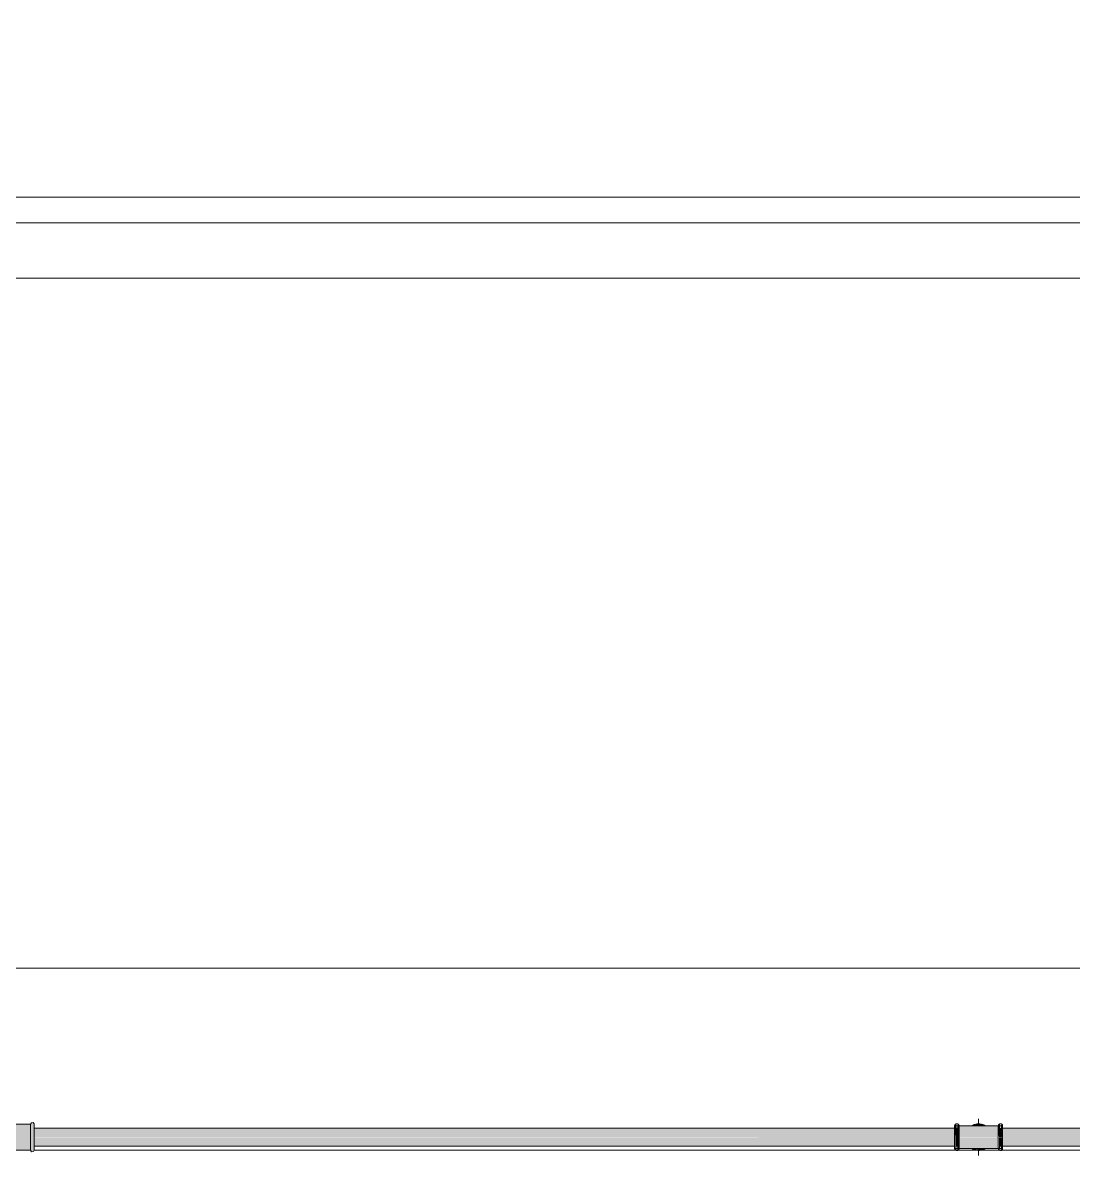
# Model space of a CAD drawing. Header units: metres. Extents: x 5 to 242, y -3 to 162.
# Drawn here: x 39.462 to 40.906, y 108.257 to 109.814 of the extents above; entities that cross this region are included whole.
import ezdxf

# ---------------------------------------------------------------- set-up
doc = ezdxf.new("R2010")
doc.units = ezdxf.units.M
doc.layers.add('1053_ARQ_BASE_MATADOURO_2_dwg', color=7, linetype='Continuous', lineweight=5, true_color=0x767676)
for name, color, linetype, lineweight in [('A-PISO', 7, 'Continuous', 5), ('P-PIPE', 7, 'Continuous', 5), ('P-PIPE-CNTR', 7, 'Continuous', 5)]:
    doc.layers.add(name, color=color, linetype=linetype, lineweight=lineweight)

# ---------------------------------------------------------------- blocks, each defined once
blk = doc.blocks.new('AÇO_Tampão Com Rebordo - AÇO_Tampão Com Rebordo-V24-CURRAL BOVINO')
at = {"layer": 'P-PIPE', "true_color": 0x7f7f7f}
blk.add_hatch(color=8, dxfattribs=at).paths.add_polyline_path([(0, 0.0177), (0.0218, 0.0177), (0.0218, -0.0177), (0, -0.0177), (0, 0.0167)])
h = blk.add_hatch(color=8, dxfattribs=at)
h.paths.add_polyline_path([(0.0243, 0.0198), (0.0268, 0.0177), (0.0268, -0.0177), (0.0243, -0.0198), (0.0218, -0.0177), (0.0218, 0.0177), (0.0232, 0.0189)])
h.paths.add_polyline_path([(0.0268, -0.0151), (0.0248, -0.0177), (0.0266, -0.0153)])
at = {"layer": 'P-PIPE'}
for p, q in [((0, 0.0177), (0.0218, 0.0177)), ((0, -0.0177), (0, 0.0177)), ((0.0218, 0.0177), (0.0218, -0.0177)), ((0.0218, -0.0177), (0, -0.0177))]:
    blk.add_line(p, q, dxfattribs=at)
at = {"layer": 'P-PIPE', "flags": 128}
for points in [[(0.0268, 0.0177), (0.0257, 0.0198), (0.0233, 0.02), (0.0218, 0.0181), (0.0218, 0.0177)], [(0.0218, -0.0177), (0.0218, -0.0137), (0.0218, -0.0036), (0.0218, 0.0082), (0.0218, 0.0162), (0.0218, 0.0177)], [(0.0268, 0.0177), (0.0268, 0.0137), (0.0268, 0.0036), (0.0268, -0.0082), (0.0268, -0.0162), (0.0268, -0.0177)], [(0.0218, -0.0177), (0.0229, -0.0198), (0.0253, -0.02), (0.0268, -0.0181), (0.0268, -0.0177)]]:
    blk.add_lwpolyline(points, dxfattribs=at)
blk = doc.blocks.new('AÇO_Tampão Com Rebordo - AÇO_Tampão Com Rebordo-V23-CURRAL BOVINO')
at = {"layer": 'P-PIPE', "flags": 128}
for points in [[(0.0268, 0.0177), (0.0257, 0.0198), (0.0233, 0.02), (0.0218, 0.0181), (0.0218, 0.0177)], [(0.0218, -0.0177), (0.0229, -0.0198), (0.0253, -0.02), (0.0268, -0.0181), (0.0268, -0.0177)]]:
    blk.add_lwpolyline(points, dxfattribs=at)
blk = doc.blocks.new('1053_ARQ_BASE_MATADOURO_2_dwg-3637054-CURRAL BOVINO')
at = {"layer": 'A-PISO', "color": 253, "true_color": 0xaaaaaa}
for p, q in [((137.9622, 76.3882), (143.2571, 76.3882)), ((143.2571, 76.353), (139.8363, 76.353)), ((143.2571, 76.2768), (139.8363, 76.2768)), ((140.3841, 75.0782), (141.6507, 75.0782)), ((141.652, 75.0782), (141.653, 75.0782)), ((141.6542, 75.0782), (141.6809, 75.0782)), ((141.6854, 75.0782), (141.7138, 75.0782)), ((141.7142, 75.0782), (143.2571, 75.0782))]:
    blk.add_line(p, q, dxfattribs=at)
at = {"layer": 'A-PISO', "color": 253, "true_color": 0xaaaaaa, "flags": 128}
blk.add_lwpolyline([(143.2571, 75.3282), (139.8841, 75.3282), (139.8311, 75.3282), (137.5391, 76.6282), (134.9928, 76.6282), (134.9928, 76.3782), (137.4732, 76.3782), (139.7652, 75.0782)], dxfattribs=at)

msp = doc.modelspace()

# ---------------------------------------------------------------- hatches: boundary and pattern name
at = {"layer": 'P-PIPE', "true_color": 0x7f7f7f}
h = msp.add_hatch(color=8, dxfattribs=at)
h.paths.add_polyline_path([(40.7598, 108.2819), (40.8033, 108.2823), (40.8032, 108.2863), (40.8033, 108.2933), (40.8033, 108.2976), (40.7485, 108.297), (40.7488, 108.2948), (40.749, 108.2819), (40.7577, 108.2819)])
h.paths.add_polyline_path([(40.809, 108.2819), (40.8088, 108.2976), (40.8085, 108.297), (40.8089, 108.2922), (40.809, 108.2819)])
h.paths.add_polyline_path([(40.7484, 108.2819), (40.7487, 108.2819), (40.7483, 108.2819)])
h.paths.add_polyline_path([(40.7434, 108.2819), (40.7432, 108.2863), (40.7433, 108.2944), (40.7433, 108.2819)])
h.paths.add_polyline_path([(40.8055, 108.2948), (40.8065, 108.2948), (40.8063, 108.2976), (40.8055, 108.297), (40.8055, 108.2955)])
h.paths.add_polyline_path([(40.7455, 108.2948), (40.7465, 108.2948), (40.7463, 108.2976), (40.7455, 108.297), (40.7455, 108.2954)])
for points in [[(40.7455, 108.2819), (40.7452, 108.3), (40.7438, 108.299), (40.7438, 108.2988), (40.7434, 108.2965), (40.7433, 108.294), (40.7438, 108.2819), (40.7452, 108.2819)], [(40.7455, 108.2819), (40.7465, 108.2819), (40.7465, 108.2948), (40.7455, 108.2948), (40.7455, 108.2851)], [(40.7466, 108.2976), (40.7477, 108.2988), (40.7483, 108.2988), (40.748, 108.2994), (40.7475, 108.2998), (40.7465, 108.2979), (40.7465, 108.2976)], [(40.7483, 108.2819), (40.7483, 108.2979), (40.7475, 108.2991), (40.7465, 108.2965), (40.7465, 108.2819), (40.7475, 108.2819)], [(40.7709, 108.2976), (40.776, 108.2978), (40.776, 108.2976), (40.7831, 108.2979), (40.776, 108.3001), (40.7705, 108.2984), (40.7687, 108.2976), (40.7706, 108.2976)], [(40.7813, 108.2991), (40.7796, 108.2995), (40.7813, 108.2991)], [(40.7841, 108.2976), (40.7813, 108.2991), (40.7799, 108.2989), (40.7838, 108.2976)], [(40.8038, 108.2819), (40.8055, 108.2821), (40.8055, 108.3001), (40.8038, 108.2984), (40.8034, 108.2965), (40.8033, 108.2955), (40.8038, 108.2819)], [(40.8055, 108.2819), (40.8065, 108.282), (40.8065, 108.2948), (40.8055, 108.2944), (40.8055, 108.2819)], [(40.8066, 108.2976), (40.8077, 108.2988), (40.8083, 108.2984), (40.808, 108.2994), (40.8075, 108.2998), (40.8065, 108.2979), (40.8065, 108.2976)], [(40.8072, 108.2819), (40.8083, 108.2819), (40.8083, 108.2978), (40.8075, 108.2991), (40.8065, 108.2965), (40.8065, 108.2819)], [(40.7455, 108.2637), (40.7452, 108.2819), (40.7438, 108.2819), (40.7438, 108.2647), (40.7443, 108.264), (40.7452, 108.2638)], [(40.7455, 108.269), (40.7465, 108.269), (40.7465, 108.2819), (40.7455, 108.2819), (40.7455, 108.2707)], [(40.7475, 108.264), (40.7483, 108.265), (40.7487, 108.2673), (40.7488, 108.269), (40.7483, 108.2819), (40.7465, 108.2819), (40.7468, 108.2648)], [(40.8046, 108.2646), (40.8055, 108.2673), (40.8055, 108.2819), (40.8038, 108.2816), (40.8038, 108.2659), (40.8041, 108.2654)], [(40.8065, 108.269), (40.8065, 108.2819), (40.8055, 108.2817), (40.8055, 108.269)], [(40.8075, 108.264), (40.8083, 108.265), (40.8087, 108.2673), (40.8088, 108.2698), (40.8083, 108.2819), (40.8065, 108.2817), (40.8068, 108.2648)], [(40.7465, 108.2637), (40.7473, 108.2642), (40.7465, 108.2648), (40.7465, 108.264)], [(40.777, 108.2641), (40.7763, 108.2644), (40.7764, 108.2642)]]:
    msp.add_hatch(color=8, dxfattribs=at).paths.add_polyline_path(points)
at = {"layer": 'P-PIPE', "true_color": 0xc0c0c0}
for points in [[(39.4776, 108.2819), (40.743, 108.2819), (40.743, 108.2944), (39.4776, 108.2939), (39.4776, 108.2826)], [(39.5051, 108.2694), (40.743, 108.2698), (40.7428, 108.2819), (39.4776, 108.2818), (39.4777, 108.2694)], [(40.8093, 108.2819), (42.3506, 108.2819), (42.3506, 108.2944), (40.809, 108.294), (40.809, 108.2819)], [(40.809, 108.2694), (42.3506, 108.2698), (42.3506, 108.2819), (40.809, 108.2819), (40.809, 108.2698)]]:
    msp.add_hatch(color=9, dxfattribs=at).paths.add_polyline_path(points)
at = {"layer": 'P-PIPE', "true_color": 0x7f7f7f}
h = msp.add_hatch(color=8, dxfattribs=at)
h.paths.add_polyline_path([(40.743, 108.2662), (40.7436, 108.2667), (40.7433, 108.2698), (40.743, 108.2663)])
h.paths.add_polyline_path([(40.8055, 108.2662), (40.8065, 108.2667), (40.8065, 108.269), (40.8055, 108.269), (40.8054, 108.2662)])
h.paths.add_polyline_path([(40.8087, 108.2819), (40.8083, 108.2818), (40.8087, 108.2819)])
h.paths.add_polyline_path([(40.8088, 108.2662), (40.809, 108.2667), (40.8085, 108.2667), (40.8084, 108.2662)])
h.paths.add_polyline_path([(40.7465, 108.2662), (40.7465, 108.269), (40.7455, 108.269), (40.7458, 108.2662), (40.7463, 108.2662)])
h.paths.add_polyline_path([(40.7489, 108.2662), (40.8036, 108.2667), (40.8033, 108.2685), (40.8031, 108.2819), (40.7487, 108.2814), (40.7488, 108.2769), (40.7488, 108.2705), (40.7488, 108.2662)])
h = msp.add_hatch(color=8, dxfattribs=at)
h.paths.add_polyline_path([(40.776, 108.2637), (40.776, 108.2642), (40.7751, 108.264)])
h.paths.add_polyline_path([(40.7778, 108.264), (40.7825, 108.2655), (40.7834, 108.2662), (40.776, 108.2661), (40.776, 108.2662), (40.7698, 108.2656), (40.7751, 108.2645), (40.7776, 108.264)])

# ---------------------------------------------------------------- linework, layer by layer
at = {"layer": 'P-PIPE'}
for p, q in [((40.809, 108.2976), (40.743, 108.2976)), ((40.743, 108.2976), (40.743, 108.2819)), ((40.7465, 108.3001), (40.7455, 108.3001)), ((40.7465, 108.3001), (40.7455, 108.3001)), ((40.8065, 108.3001), (40.8055, 108.3001)), ((40.8065, 108.3001), (40.8055, 108.3001)), ((40.809, 108.2819), (40.809, 108.2976)), ((40.743, 108.2944), (39.4777, 108.2944)), ((40.743, 108.2819), (40.743, 108.2662)), ((42.3506, 108.2944), (40.809, 108.2944)), ((40.809, 108.2662), (40.809, 108.2819)), ((39.4777, 108.2694), (40.743, 108.2694)), ((40.743, 108.2662), (40.809, 108.2662)), ((40.7455, 108.2637), (40.7465, 108.2637)), ((40.7455, 108.2637), (40.7465, 108.2637)), ((40.8055, 108.2637), (40.8065, 108.2637)), ((40.8055, 108.2637), (40.8065, 108.2637)), ((40.809, 108.2694), (42.3506, 108.2694))]:
    msp.add_line(p, q, dxfattribs=at)
at = {"layer": 'P-PIPE', "flags": 128}
for points in [[(40.743, 108.2976), (40.743, 108.2977), (40.743, 108.2978), (40.7431, 108.2979), (40.7431, 108.298), (40.7431, 108.2981), (40.7431, 108.2982), (40.7431, 108.2983), (40.7432, 108.2984), (40.7432, 108.2985), (40.7432, 108.2986), (40.7433, 108.2986), (40.7433, 108.2987), (40.7434, 108.2988), (40.7434, 108.2989), (40.7435, 108.299), (40.7435, 108.2991), (40.7436, 108.2992), (40.7437, 108.2992), (40.7437, 108.2993), (40.7438, 108.2994), (40.7439, 108.2994), (40.7439, 108.2995), (40.744, 108.2996), (40.7441, 108.2996), (40.7442, 108.2997), (40.7443, 108.2997), (40.7444, 108.2998), (40.7444, 108.2998), (40.7445, 108.2999), (40.7446, 108.2999), (40.7447, 108.2999), (40.7448, 108.3), (40.7449, 108.3), (40.745, 108.3), (40.7451, 108.3), (40.7452, 108.3001), (40.7453, 108.3001), (40.7454, 108.3001), (40.7455, 108.3001), (40.7455, 108.3001)], [(40.743, 108.2976), (40.743, 108.2977), (40.743, 108.2978), (40.7431, 108.2979), (40.7431, 108.298), (40.7431, 108.2981), (40.7431, 108.2982), (40.7431, 108.2983), (40.7432, 108.2984), (40.7432, 108.2985), (40.7432, 108.2986), (40.7433, 108.2986), (40.7433, 108.2987), (40.7434, 108.2988), (40.7434, 108.2989), (40.7435, 108.299), (40.7435, 108.2991), (40.7436, 108.2992), (40.7437, 108.2992), (40.7437, 108.2993)], [(40.743, 108.2954), (40.743, 108.2957), (40.743, 108.296), (40.743, 108.2963), (40.743, 108.2965), (40.743, 108.2967), (40.743, 108.2969), (40.743, 108.2971), (40.743, 108.2972), (40.743, 108.2974), (40.743, 108.2975), (40.743, 108.2975), (40.743, 108.2976), (40.743, 108.2976)], [(40.743, 108.2976), (40.743, 108.2976), (40.743, 108.2975), (40.743, 108.2975), (40.743, 108.2974), (40.743, 108.2973), (40.743, 108.2971), (40.743, 108.297), (40.743, 108.2968), (40.743, 108.2966), (40.743, 108.2963), (40.743, 108.2961), (40.743, 108.2958), (40.743, 108.2955), (40.743, 108.2952), (40.743, 108.2948), (40.743, 108.2945), (40.743, 108.2941), (40.743, 108.2937), (40.743, 108.2933), (40.743, 108.2928), (40.743, 108.2924), (40.743, 108.2919), (40.743, 108.2914), (40.743, 108.2909), (40.743, 108.2904), (40.743, 108.2898), (40.743, 108.2893), (40.743, 108.2887), (40.743, 108.2882), (40.743, 108.2876), (40.743, 108.287), (40.743, 108.2864), (40.743, 108.2858), (40.743, 108.2852), (40.743, 108.2846), (40.743, 108.2839), (40.743, 108.2833), (40.743, 108.2827), (40.743, 108.2821), (40.743, 108.2819)], [(40.7465, 108.3001), (40.7466, 108.3001), (40.7467, 108.3001), (40.7468, 108.3001), (40.7469, 108.3001), (40.747, 108.3), (40.7471, 108.3), (40.7472, 108.3), (40.7473, 108.3), (40.7474, 108.2999), (40.7475, 108.2999), (40.7476, 108.2998), (40.7477, 108.2998), (40.7478, 108.2998), (40.7479, 108.2997), (40.7479, 108.2996), (40.748, 108.2996), (40.7481, 108.2995), (40.7482, 108.2995), (40.7483, 108.2994), (40.7483, 108.2993), (40.7484, 108.2993), (40.7485, 108.2992), (40.7485, 108.2991), (40.7486, 108.299), (40.7486, 108.2989), (40.7487, 108.2988), (40.7487, 108.2988), (40.7488, 108.2987), (40.7488, 108.2986), (40.7489, 108.2985), (40.7489, 108.2984), (40.7489, 108.2983), (40.749, 108.2982), (40.749, 108.2981), (40.749, 108.298), (40.749, 108.2979), (40.749, 108.2978), (40.749, 108.2977), (40.749, 108.2976), (40.749, 108.2976)], [(40.7465, 108.3001), (40.7466, 108.3001), (40.7467, 108.3001), (40.7468, 108.3001), (40.7469, 108.3001), (40.747, 108.3), (40.7471, 108.3), (40.7472, 108.3), (40.7473, 108.3), (40.7474, 108.2999), (40.7475, 108.2999), (40.7476, 108.2998), (40.7477, 108.2998), (40.7478, 108.2998), (40.7479, 108.2997), (40.7479, 108.2996), (40.748, 108.2996), (40.7481, 108.2995), (40.7482, 108.2995), (40.7483, 108.2994), (40.7483, 108.2993), (40.7484, 108.2993), (40.7485, 108.2992), (40.7485, 108.2991), (40.7486, 108.299), (40.7486, 108.2989), (40.7487, 108.2988), (40.7487, 108.2988), (40.7488, 108.2987), (40.7488, 108.2986), (40.7489, 108.2985), (40.7489, 108.2984), (40.7489, 108.2983), (40.749, 108.2982), (40.749, 108.2981), (40.749, 108.298), (40.749, 108.2979), (40.749, 108.2978), (40.749, 108.2977), (40.749, 108.2976)], [(40.749, 108.2819), (40.749, 108.2825), (40.749, 108.2831), (40.749, 108.2838), (40.749, 108.2844), (40.749, 108.285), (40.749, 108.2856), (40.749, 108.2862), (40.749, 108.2868), (40.749, 108.2874), (40.749, 108.288), (40.749, 108.2886), (40.749, 108.2891), (40.749, 108.2897), (40.749, 108.2902), (40.749, 108.2907), (40.749, 108.2913), (40.749, 108.2918), (40.749, 108.2922), (40.749, 108.2927), (40.749, 108.2931), (40.749, 108.2936), (40.749, 108.294), (40.749, 108.2944), (40.749, 108.2947), (40.749, 108.2951), (40.749, 108.2954), (40.749, 108.2957), (40.749, 108.296), (40.749, 108.2963), (40.749, 108.2965), (40.749, 108.2967), (40.749, 108.2969), (40.749, 108.2971), (40.749, 108.2972), (40.749, 108.2974), (40.749, 108.2975), (40.749, 108.2975), (40.749, 108.2976), (40.749, 108.2976)], [(40.749, 108.2976), (40.749, 108.2976), (40.749, 108.2975), (40.749, 108.2975), (40.749, 108.2974), (40.749, 108.2973), (40.749, 108.2971), (40.749, 108.297), (40.749, 108.2968), (40.749, 108.2966), (40.749, 108.2963), (40.749, 108.2961), (40.749, 108.2958), (40.749, 108.2955)], [(40.7852, 108.2976), (40.7846, 108.2979), (40.784, 108.2983), (40.7833, 108.2986), (40.7826, 108.2988), (40.7819, 108.2991), (40.7813, 108.2993), (40.7806, 108.2995), (40.7798, 108.2997), (40.7791, 108.2998), (40.7784, 108.2999), (40.7777, 108.3), (40.777, 108.3001), (40.7762, 108.3001), (40.7755, 108.3001), (40.7748, 108.3), (40.7741, 108.3), (40.7733, 108.2999), (40.7726, 108.2998), (40.7719, 108.2996), (40.7712, 108.2994), (40.7705, 108.2992), (40.7698, 108.299), (40.7691, 108.2987), (40.7685, 108.2984), (40.7678, 108.2981), (40.7672, 108.2978)], [(40.7852, 108.2976), (40.7846, 108.2979), (40.784, 108.2983), (40.7833, 108.2986), (40.7826, 108.2988), (40.7819, 108.2991), (40.7813, 108.2993), (40.7806, 108.2995), (40.7798, 108.2997), (40.7791, 108.2998), (40.7784, 108.2999), (40.7777, 108.3), (40.777, 108.3001), (40.7762, 108.3001), (40.7755, 108.3001), (40.7748, 108.3), (40.7741, 108.3), (40.7733, 108.2999), (40.7726, 108.2998), (40.7719, 108.2996), (40.7712, 108.2994), (40.7705, 108.2992), (40.7698, 108.299), (40.7691, 108.2987), (40.7685, 108.2984), (40.7678, 108.2981), (40.7672, 108.2978)], [(40.803, 108.2976), (40.803, 108.2977), (40.803, 108.2978), (40.8031, 108.2979), (40.8031, 108.298), (40.8031, 108.2981), (40.8031, 108.2982), (40.8031, 108.2983), (40.8032, 108.2984), (40.8032, 108.2985), (40.8032, 108.2986), (40.8033, 108.2986), (40.8033, 108.2987), (40.8034, 108.2988), (40.8034, 108.2989), (40.8035, 108.299), (40.8035, 108.2991), (40.8036, 108.2992), (40.8037, 108.2992), (40.8037, 108.2993), (40.8038, 108.2994), (40.8039, 108.2994), (40.8039, 108.2995), (40.804, 108.2996), (40.8041, 108.2996), (40.8042, 108.2997), (40.8043, 108.2997), (40.8044, 108.2998), (40.8044, 108.2998), (40.8045, 108.2999), (40.8046, 108.2999), (40.8047, 108.2999), (40.8048, 108.3), (40.8049, 108.3), (40.805, 108.3), (40.8051, 108.3), (40.8052, 108.3001), (40.8053, 108.3001), (40.8054, 108.3001), (40.8055, 108.3001), (40.8055, 108.3001)], [(40.803, 108.2976), (40.803, 108.2977), (40.803, 108.2978), (40.8031, 108.2979), (40.8031, 108.298), (40.8031, 108.2981), (40.8031, 108.2982), (40.8031, 108.2983), (40.8032, 108.2984), (40.8032, 108.2985), (40.8032, 108.2986), (40.8033, 108.2986), (40.8033, 108.2987), (40.8034, 108.2988), (40.8034, 108.2989), (40.8035, 108.299), (40.8035, 108.2991), (40.8036, 108.2992), (40.8037, 108.2992), (40.8037, 108.2993), (40.8038, 108.2994), (40.8039, 108.2994), (40.8039, 108.2995), (40.804, 108.2996), (40.8041, 108.2996), (40.8042, 108.2997), (40.8043, 108.2997), (40.8044, 108.2998), (40.8044, 108.2998), (40.8045, 108.2999), (40.8046, 108.2999), (40.8047, 108.2999), (40.8048, 108.3), (40.8049, 108.3), (40.805, 108.3), (40.8051, 108.3), (40.8052, 108.3001)], [(40.803, 108.2954), (40.803, 108.2957), (40.803, 108.296), (40.803, 108.2963), (40.803, 108.2965), (40.803, 108.2967), (40.803, 108.2969), (40.803, 108.2971), (40.803, 108.2972), (40.803, 108.2974), (40.803, 108.2975), (40.803, 108.2975), (40.803, 108.2976), (40.803, 108.2976)], [(40.803, 108.2976), (40.803, 108.2976), (40.803, 108.2975), (40.803, 108.2975), (40.803, 108.2974), (40.803, 108.2973), (40.803, 108.2971), (40.803, 108.297), (40.803, 108.2968), (40.803, 108.2966), (40.803, 108.2963), (40.803, 108.2961), (40.803, 108.2958), (40.803, 108.2955), (40.803, 108.2952), (40.803, 108.2948), (40.803, 108.2945), (40.803, 108.2941), (40.803, 108.2937), (40.803, 108.2933), (40.803, 108.2928), (40.803, 108.2924), (40.803, 108.2919), (40.803, 108.2914), (40.803, 108.2909), (40.803, 108.2904), (40.803, 108.2898), (40.803, 108.2893), (40.803, 108.2887), (40.803, 108.2882), (40.803, 108.2876), (40.803, 108.287), (40.803, 108.2864), (40.803, 108.2858), (40.803, 108.2852), (40.803, 108.2846), (40.803, 108.2839), (40.803, 108.2833), (40.803, 108.2827), (40.803, 108.2821), (40.803, 108.2819)], [(40.8065, 108.3001), (40.8066, 108.3001), (40.8067, 108.3001), (40.8068, 108.3001), (40.8069, 108.3001), (40.807, 108.3), (40.8071, 108.3), (40.8072, 108.3), (40.8073, 108.3), (40.8074, 108.2999), (40.8075, 108.2999), (40.8076, 108.2998), (40.8077, 108.2998), (40.8078, 108.2998), (40.8079, 108.2997), (40.8079, 108.2996), (40.808, 108.2996), (40.8081, 108.2995), (40.8082, 108.2995), (40.8083, 108.2994), (40.8083, 108.2993), (40.8084, 108.2993), (40.8085, 108.2992), (40.8085, 108.2991), (40.8086, 108.299), (40.8086, 108.2989), (40.8087, 108.2988), (40.8087, 108.2988), (40.8088, 108.2987), (40.8088, 108.2986), (40.8089, 108.2985), (40.8089, 108.2984), (40.8089, 108.2983), (40.809, 108.2982), (40.809, 108.2981), (40.809, 108.298), (40.809, 108.2979), (40.809, 108.2978), (40.809, 108.2977), (40.809, 108.2976), (40.809, 108.2976)], [(40.8065, 108.3001), (40.8066, 108.3001), (40.8067, 108.3001), (40.8068, 108.3001), (40.8069, 108.3001), (40.807, 108.3), (40.8071, 108.3), (40.8072, 108.3), (40.8073, 108.3), (40.8074, 108.2999), (40.8075, 108.2999), (40.8076, 108.2998), (40.8077, 108.2998), (40.8078, 108.2998), (40.8079, 108.2997), (40.8079, 108.2996), (40.808, 108.2996), (40.8081, 108.2995), (40.8082, 108.2995), (40.8083, 108.2994), (40.8083, 108.2993), (40.8084, 108.2993), (40.8085, 108.2992), (40.8085, 108.2991), (40.8086, 108.299), (40.8086, 108.2989), (40.8087, 108.2988), (40.8087, 108.2988), (40.8088, 108.2987), (40.8088, 108.2986), (40.8089, 108.2985), (40.8089, 108.2984), (40.8089, 108.2983), (40.809, 108.2982), (40.809, 108.2981), (40.809, 108.298), (40.809, 108.2979), (40.809, 108.2978), (40.809, 108.2977), (40.809, 108.2976)], [(40.809, 108.2819), (40.809, 108.2825), (40.809, 108.2831), (40.809, 108.2838), (40.809, 108.2844), (40.809, 108.285), (40.809, 108.2856), (40.809, 108.2862), (40.809, 108.2868), (40.809, 108.2874), (40.809, 108.288), (40.809, 108.2886), (40.809, 108.2891), (40.809, 108.2897), (40.809, 108.2902), (40.809, 108.2907), (40.809, 108.2913), (40.809, 108.2918), (40.809, 108.2922), (40.809, 108.2927), (40.809, 108.2931), (40.809, 108.2936), (40.809, 108.294), (40.809, 108.2944), (40.809, 108.2947), (40.809, 108.2951), (40.809, 108.2954), (40.809, 108.2957), (40.809, 108.296), (40.809, 108.2963), (40.809, 108.2965), (40.809, 108.2967), (40.809, 108.2969), (40.809, 108.2971), (40.809, 108.2972), (40.809, 108.2974), (40.809, 108.2975), (40.809, 108.2975), (40.809, 108.2976), (40.809, 108.2976)], [(40.809, 108.2976), (40.809, 108.2976), (40.809, 108.2975), (40.809, 108.2975), (40.809, 108.2974), (40.809, 108.2973), (40.809, 108.2971), (40.809, 108.297), (40.809, 108.2968), (40.809, 108.2966), (40.809, 108.2963), (40.809, 108.2961), (40.809, 108.2958), (40.809, 108.2955)], [(40.743, 108.2819), (40.743, 108.2813), (40.743, 108.2806), (40.743, 108.28), (40.743, 108.2794), (40.743, 108.2788), (40.743, 108.2782), (40.743, 108.2775), (40.743, 108.2769), (40.743, 108.2764), (40.743, 108.2758), (40.743, 108.2752), (40.743, 108.2746), (40.743, 108.2741), (40.743, 108.2735), (40.743, 108.273), (40.743, 108.2725), (40.743, 108.272), (40.743, 108.2715), (40.743, 108.2711), (40.743, 108.2706), (40.743, 108.2702), (40.743, 108.2698), (40.743, 108.2694), (40.743, 108.269), (40.743, 108.2687), (40.743, 108.2683), (40.743, 108.268), (40.743, 108.2678), (40.743, 108.2675), (40.743, 108.2673), (40.743, 108.267), (40.743, 108.2668), (40.743, 108.2667), (40.743, 108.2665), (40.743, 108.2664), (40.743, 108.2663), (40.743, 108.2662), (40.743, 108.2662), (40.743, 108.2662)], [(40.749, 108.2662), (40.749, 108.2662), (40.749, 108.2662), (40.749, 108.2663), (40.749, 108.2664), (40.749, 108.2665), (40.749, 108.2666), (40.749, 108.2668), (40.749, 108.267), (40.749, 108.2672), (40.749, 108.2674), (40.749, 108.2677), (40.749, 108.268), (40.749, 108.2683), (40.749, 108.2686), (40.749, 108.2689), (40.749, 108.2693), (40.749, 108.2697), (40.749, 108.2701), (40.749, 108.2705), (40.749, 108.2709), (40.749, 108.2714), (40.749, 108.2719), (40.749, 108.2724), (40.749, 108.2729), (40.749, 108.2734), (40.749, 108.2739), (40.749, 108.2745), (40.749, 108.275), (40.749, 108.2756), (40.749, 108.2762), (40.749, 108.2768), (40.749, 108.2774), (40.749, 108.278), (40.749, 108.2786), (40.749, 108.2792), (40.749, 108.2798), (40.749, 108.2805), (40.749, 108.2811), (40.749, 108.2817), (40.749, 108.2819)], [(40.803, 108.2819), (40.803, 108.2813), (40.803, 108.2806), (40.803, 108.28), (40.803, 108.2794), (40.803, 108.2788), (40.803, 108.2782), (40.803, 108.2775), (40.803, 108.2769), (40.803, 108.2764), (40.803, 108.2758), (40.803, 108.2752), (40.803, 108.2746), (40.803, 108.2741), (40.803, 108.2735), (40.803, 108.273), (40.803, 108.2725), (40.803, 108.272), (40.803, 108.2715), (40.803, 108.2711), (40.803, 108.2706), (40.803, 108.2702), (40.803, 108.2698), (40.803, 108.2694), (40.803, 108.269), (40.803, 108.2687), (40.803, 108.2683), (40.803, 108.268), (40.803, 108.2678), (40.803, 108.2675), (40.803, 108.2673), (40.803, 108.267), (40.803, 108.2668), (40.803, 108.2667), (40.803, 108.2665), (40.803, 108.2664), (40.803, 108.2663), (40.803, 108.2662), (40.803, 108.2662), (40.803, 108.2662)], [(40.809, 108.2662), (40.809, 108.2662), (40.809, 108.2662), (40.809, 108.2663), (40.809, 108.2664), (40.809, 108.2665), (40.809, 108.2666), (40.809, 108.2668), (40.809, 108.267), (40.809, 108.2672), (40.809, 108.2674), (40.809, 108.2677), (40.809, 108.268), (40.809, 108.2683), (40.809, 108.2686), (40.809, 108.2689), (40.809, 108.2693), (40.809, 108.2697), (40.809, 108.2701), (40.809, 108.2705), (40.809, 108.2709), (40.809, 108.2714), (40.809, 108.2719), (40.809, 108.2724), (40.809, 108.2729), (40.809, 108.2734), (40.809, 108.2739), (40.809, 108.2745), (40.809, 108.275), (40.809, 108.2756), (40.809, 108.2762), (40.809, 108.2768), (40.809, 108.2774), (40.809, 108.278), (40.809, 108.2786), (40.809, 108.2792), (40.809, 108.2798), (40.809, 108.2805), (40.809, 108.2811), (40.809, 108.2817), (40.809, 108.2819)], [(40.743, 108.2662), (40.743, 108.2662), (40.743, 108.2662), (40.743, 108.2663), (40.743, 108.2664), (40.743, 108.2665), (40.743, 108.2666), (40.743, 108.2668), (40.743, 108.267), (40.743, 108.2672), (40.743, 108.2674), (40.743, 108.2677), (40.743, 108.268), (40.743, 108.2683)], [(40.7455, 108.2637), (40.7454, 108.2637), (40.7453, 108.2637), (40.7452, 108.2637), (40.7451, 108.2637), (40.745, 108.2637), (40.7449, 108.2638), (40.7448, 108.2638), (40.7447, 108.2638), (40.7447, 108.2638), (40.7446, 108.2639), (40.7445, 108.2639), (40.7444, 108.264), (40.7443, 108.264), (40.7442, 108.2641), (40.7441, 108.2641), (40.744, 108.2642), (40.744, 108.2642), (40.7439, 108.2643), (40.7438, 108.2644), (40.7437, 108.2644), (40.7437, 108.2645), (40.7436, 108.2646), (40.7435, 108.2647), (40.7435, 108.2648), (40.7434, 108.2648), (40.7434, 108.2649), (40.7433, 108.265), (40.7433, 108.2651), (40.7432, 108.2652), (40.7432, 108.2653), (40.7432, 108.2654), (40.7431, 108.2655), (40.7431, 108.2656), (40.7431, 108.2657), (40.7431, 108.2658), (40.7431, 108.2659), (40.743, 108.266), (40.743, 108.2661), (40.743, 108.2662), (40.743, 108.2662)], [(40.7437, 108.2644), (40.7437, 108.2645), (40.7436, 108.2646), (40.7435, 108.2647), (40.7435, 108.2648), (40.7434, 108.2648), (40.7434, 108.2649), (40.7433, 108.265), (40.7433, 108.2651), (40.7432, 108.2652), (40.7432, 108.2653), (40.7432, 108.2654), (40.7431, 108.2655), (40.7431, 108.2656), (40.7431, 108.2657), (40.7431, 108.2658), (40.7431, 108.2659), (40.743, 108.266), (40.743, 108.2661), (40.743, 108.2662)], [(40.749, 108.2662), (40.749, 108.2661), (40.749, 108.266), (40.749, 108.2659), (40.749, 108.2658), (40.749, 108.2657), (40.749, 108.2656), (40.7489, 108.2655), (40.7489, 108.2654), (40.7489, 108.2653), (40.7488, 108.2652), (40.7488, 108.2651), (40.7488, 108.265), (40.7487, 108.2649), (40.7487, 108.2649), (40.7486, 108.2648), (40.7485, 108.2647), (40.7485, 108.2646), (40.7484, 108.2645), (40.7483, 108.2645), (40.7483, 108.2644), (40.7482, 108.2643), (40.7481, 108.2643), (40.748, 108.2642), (40.748, 108.2641), (40.7479, 108.2641), (40.7478, 108.264), (40.7477, 108.264), (40.7476, 108.2639), (40.7475, 108.2639), (40.7474, 108.2639), (40.7473, 108.2638), (40.7473, 108.2638), (40.7472, 108.2638), (40.7471, 108.2637), (40.747, 108.2637), (40.7469, 108.2637), (40.7468, 108.2637), (40.7467, 108.2637), (40.7466, 108.2637), (40.7465, 108.2637)], [(40.7475, 108.2639), (40.7474, 108.2639), (40.7473, 108.2638), (40.7473, 108.2638), (40.7472, 108.2638), (40.7471, 108.2637), (40.747, 108.2637), (40.7469, 108.2637), (40.7468, 108.2637), (40.7467, 108.2637), (40.7466, 108.2637), (40.7465, 108.2637)], [(40.749, 108.2662), (40.749, 108.2661), (40.749, 108.266), (40.749, 108.2659), (40.749, 108.2658), (40.749, 108.2657), (40.749, 108.2656), (40.7489, 108.2655), (40.7489, 108.2654), (40.7489, 108.2653), (40.7488, 108.2652), (40.7488, 108.2651), (40.7488, 108.265), (40.7487, 108.2649), (40.7487, 108.2649), (40.7486, 108.2648), (40.7485, 108.2647), (40.7485, 108.2646), (40.7484, 108.2645), (40.7483, 108.2645)], [(40.749, 108.2683), (40.749, 108.268), (40.749, 108.2678), (40.749, 108.2675), (40.749, 108.2673), (40.749, 108.267), (40.749, 108.2668), (40.749, 108.2667), (40.749, 108.2665), (40.749, 108.2664), (40.749, 108.2663), (40.749, 108.2662), (40.749, 108.2662), (40.749, 108.2662)], [(40.7668, 108.2662), (40.7675, 108.2658), (40.7681, 108.2655), (40.7688, 108.2652), (40.7694, 108.2649), (40.7701, 108.2647), (40.7708, 108.2644), (40.7715, 108.2643), (40.7722, 108.2641), (40.7729, 108.2639), (40.7737, 108.2638), (40.7744, 108.2638), (40.7751, 108.2637), (40.7758, 108.2637), (40.7766, 108.2637), (40.7773, 108.2637), (40.778, 108.2638), (40.7787, 108.2639), (40.7795, 108.264), (40.7802, 108.2642), (40.7809, 108.2643), (40.7816, 108.2645), (40.7823, 108.2648), (40.7829, 108.265), (40.7836, 108.2653), (40.7843, 108.2657), (40.7849, 108.266)], [(40.7668, 108.2662), (40.7675, 108.2658), (40.7681, 108.2655), (40.7688, 108.2652), (40.7694, 108.2649), (40.7701, 108.2647), (40.7708, 108.2644), (40.7715, 108.2643), (40.7722, 108.2641), (40.7729, 108.2639), (40.7737, 108.2638), (40.7744, 108.2638), (40.7751, 108.2637), (40.7758, 108.2637), (40.7766, 108.2637), (40.7773, 108.2637), (40.778, 108.2638), (40.7787, 108.2639), (40.7795, 108.264), (40.7802, 108.2642), (40.7809, 108.2643), (40.7816, 108.2645), (40.7823, 108.2648), (40.7829, 108.265), (40.7836, 108.2653), (40.7843, 108.2657), (40.7849, 108.266)], [(40.803, 108.2662), (40.803, 108.2662), (40.803, 108.2662), (40.803, 108.2663), (40.803, 108.2664), (40.803, 108.2665), (40.803, 108.2666), (40.803, 108.2668), (40.803, 108.267), (40.803, 108.2672), (40.803, 108.2674), (40.803, 108.2677), (40.803, 108.268), (40.803, 108.2683)], [(40.8055, 108.2637), (40.8054, 108.2637), (40.8053, 108.2637), (40.8052, 108.2637), (40.8051, 108.2637), (40.805, 108.2637), (40.8049, 108.2638), (40.8048, 108.2638), (40.8047, 108.2638), (40.8047, 108.2638), (40.8046, 108.2639), (40.8045, 108.2639), (40.8044, 108.264), (40.8043, 108.264), (40.8042, 108.2641), (40.8041, 108.2641), (40.804, 108.2642), (40.804, 108.2642), (40.8039, 108.2643), (40.8038, 108.2644), (40.8037, 108.2644), (40.8037, 108.2645), (40.8036, 108.2646), (40.8035, 108.2647), (40.8035, 108.2648), (40.8034, 108.2648), (40.8034, 108.2649), (40.8033, 108.265), (40.8033, 108.2651), (40.8032, 108.2652), (40.8032, 108.2653), (40.8032, 108.2654), (40.8031, 108.2655), (40.8031, 108.2656), (40.8031, 108.2657), (40.8031, 108.2658), (40.8031, 108.2659), (40.803, 108.266), (40.803, 108.2661), (40.803, 108.2662), (40.803, 108.2662)], [(40.8055, 108.2637), (40.8054, 108.2637), (40.8053, 108.2637), (40.8052, 108.2637), (40.8051, 108.2637), (40.805, 108.2637), (40.8049, 108.2638), (40.8048, 108.2638), (40.8047, 108.2638), (40.8047, 108.2638), (40.8046, 108.2639), (40.8045, 108.2639), (40.8044, 108.264), (40.8043, 108.264), (40.8042, 108.2641), (40.8041, 108.2641), (40.804, 108.2642), (40.804, 108.2642), (40.8039, 108.2643), (40.8038, 108.2644), (40.8037, 108.2644), (40.8037, 108.2645), (40.8036, 108.2646), (40.8035, 108.2647), (40.8035, 108.2648), (40.8034, 108.2648), (40.8034, 108.2649), (40.8033, 108.265), (40.8033, 108.2651), (40.8032, 108.2652), (40.8032, 108.2653), (40.8032, 108.2654), (40.8031, 108.2655), (40.8031, 108.2656), (40.8031, 108.2657), (40.8031, 108.2658), (40.8031, 108.2659), (40.803, 108.266), (40.803, 108.2661), (40.803, 108.2662)], [(40.809, 108.2662), (40.809, 108.2661), (40.809, 108.266), (40.809, 108.2659), (40.809, 108.2658), (40.809, 108.2657), (40.809, 108.2656), (40.8089, 108.2655), (40.8089, 108.2654), (40.8089, 108.2653), (40.8088, 108.2652), (40.8088, 108.2651), (40.8088, 108.265), (40.8087, 108.2649), (40.8087, 108.2649), (40.8086, 108.2648), (40.8085, 108.2647), (40.8085, 108.2646), (40.8084, 108.2645), (40.8083, 108.2645), (40.8083, 108.2644), (40.8082, 108.2643), (40.8081, 108.2643), (40.808, 108.2642), (40.808, 108.2641), (40.8079, 108.2641), (40.8078, 108.264), (40.8077, 108.264), (40.8076, 108.2639), (40.8075, 108.2639), (40.8074, 108.2639), (40.8073, 108.2638), (40.8073, 108.2638), (40.8072, 108.2638), (40.8071, 108.2637), (40.807, 108.2637), (40.8069, 108.2637), (40.8068, 108.2637), (40.8067, 108.2637), (40.8066, 108.2637), (40.8065, 108.2637)], [(40.8075, 108.2639), (40.8074, 108.2639), (40.8073, 108.2638), (40.8073, 108.2638), (40.8072, 108.2638), (40.8071, 108.2637), (40.807, 108.2637), (40.8069, 108.2637), (40.8068, 108.2637), (40.8067, 108.2637), (40.8066, 108.2637), (40.8065, 108.2637)], [(40.809, 108.2662), (40.809, 108.2661), (40.809, 108.266), (40.809, 108.2659), (40.809, 108.2658), (40.809, 108.2657), (40.809, 108.2656), (40.8089, 108.2655), (40.8089, 108.2654), (40.8089, 108.2653), (40.8088, 108.2652), (40.8088, 108.2651), (40.8088, 108.265), (40.8087, 108.2649), (40.8087, 108.2649), (40.8086, 108.2648), (40.8085, 108.2647), (40.8085, 108.2646), (40.8084, 108.2645), (40.8083, 108.2645)], [(40.809, 108.2683), (40.809, 108.268), (40.809, 108.2678), (40.809, 108.2675), (40.809, 108.2673), (40.809, 108.267), (40.809, 108.2668), (40.809, 108.2667), (40.809, 108.2665), (40.809, 108.2664), (40.809, 108.2663), (40.809, 108.2662), (40.809, 108.2662), (40.809, 108.2662)]]:
    msp.add_lwpolyline(points, dxfattribs=at)
at = {"layer": 'P-PIPE-CNTR'}
for p, q in [((40.776, 108.3001), (40.776, 108.3069)), ((40.776, 108.2569), (40.776, 108.2637))]:
    msp.add_line(p, q, dxfattribs=at)

# ---------------------------------------------------------------- block references
at = {"layer": '1053_ARQ_BASE_MATADOURO_2_dwg', "color": 253, "true_color": 0xaaaaaa}
msp.add_blockref('1053_ARQ_BASE_MATADOURO_2_dwg-3637054-CURRAL BOVINO', (-100.9065, 33.186), dxfattribs=at)
at = {"layer": 'P-PIPE', "extrusion": (0, 0, -1), "rotation": 180}
for name in ['AÇO_Tampão Com Rebordo - AÇO_Tampão Com Rebordo-V24-CURRAL BOVINO', 'AÇO_Tampão Com Rebordo - AÇO_Tampão Com Rebordo-V23-CURRAL BOVINO']:
    msp.add_blockref(name, (-39.4508, 108.2819), dxfattribs=at)

doc.saveas('drawing.dxf')
